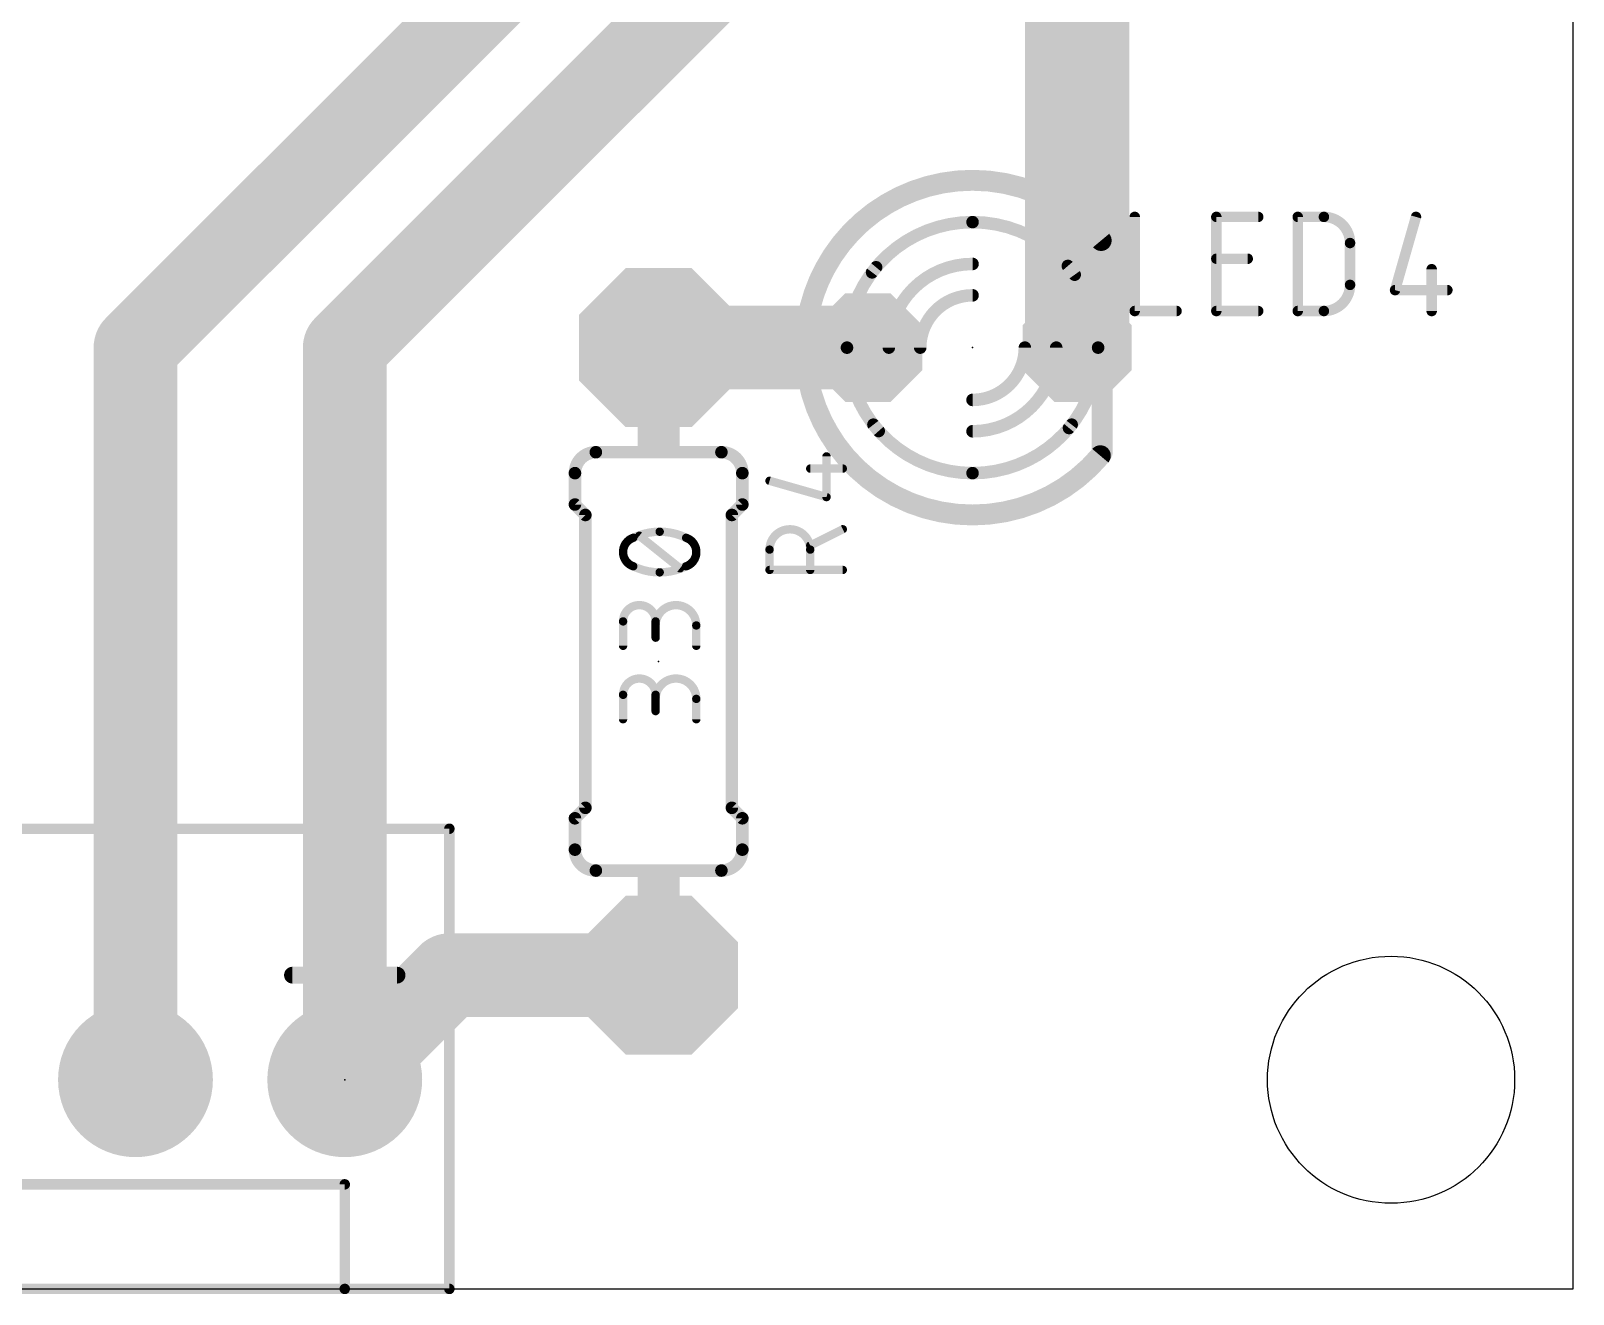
# Model space of a CAD drawing. Extents: x 36.8 to 81, y -0.1 to 39.4.
# Drawn here: x 62.23 to 80.95, y -0.06 to 15.28 of the extents above; entities that cross this region are included whole.
import ezdxf

# ---------------------------------------------------------------- set-up
doc = ezdxf.new("R2010")
doc.units = 0
for name, color, linetype in [('16', 175, 'CONTINUOUS'), ('17', 82, 'CONTINUOUS'), ('20', 30, 'CONTINUOUS'), ('21', 253, 'CONTINUOUS'), ('22', 253, 'CONTINUOUS'), ('23', 7, 'CONTINUOUS'), ('24', 7, 'CONTINUOUS'), ('25', 253, 'CONTINUOUS'), ('27', 253, 'CONTINUOUS'), ('51', 253, 'CONTINUOUS')]:
    doc.layers.add(name, color=color, linetype=linetype)

# ---------------------------------------------------------------- blocks, each defined once
blk = doc.blocks.new('ROUNDP')
at = {"const_width": 0.5}
blk.add_lwpolyline([(0, -0.25, 1), (0, 0.25, 1), (0, -0.25)], format="xyb", dxfattribs=at)
blk = doc.blocks.new('OCTAGONP')
at = {"const_width": 0.5}
blk.add_lwpolyline([(-0.25, -0.1036), (-0.25, 0.1036), (-0.1036, 0.25), (0.1036, 0.25), (0.25, 0.1036), (0.25, -0.1036), (0.1036, -0.25), (-0.1036, -0.25), (-0.25, -0.1036), (-0.25, 0.1036)], dxfattribs=at)
blk = doc.blocks.new('RECT')
blk.add_solid([(-0.5, -0.5), (0.5, -0.5), (-0.5, 0.5), (0.5, 0.5)])

msp = doc.modelspace()

# ---------------------------------------------------------------- linework, layer by layer
at = {"layer": '16'}
for points, const_width in [([(74.93, 20.32), (74.93, 11.43)], 1.27), ([(74.93, 11.43), (74.93, 19.05)], 1.016), ([(68.58, 16.51), (63.5, 11.43)], 1.016), ([(71.12, 16.51), (66.04, 11.43)], 1.016), ([(63.5, 11.43), (63.5, 2.54)], 1.016), ([(66.04, 11.43), (66.04, 2.54)], 1.016), ([(69.85, 11.43), (72.39, 11.43)], 1.016), ([(67.31, 3.81), (66.04, 2.54)], 1.016), ([(69.85, 3.81), (67.31, 3.81)], 1.016)]:
    msp.add_lwpolyline(points, dxfattribs=dict(at, const_width=const_width))
for points, const_width in [([(63.754, 11.43, 1), (63.246, 11.43)], 0.508), ([(63.3204, 11.6096, 1), (63.6796, 11.2504)], 0.508), ([(66.294, 11.43, 1), (65.786, 11.43)], 0.508), ([(65.8604, 11.6096, 1), (66.2196, 11.2504)], 0.508), ([(69.85, 11.684, 1), (69.85, 11.176)], 0.508), ([(72.39, 11.176, 1), (72.39, 11.684)], 0.508), ([(74.6125, 11.43, 1), (75.2475, 11.43)], 0.635), ([(74.676, 11.43, 1), (75.184, 11.43)], 0.508), ([(67.31, 4.064, 1), (67.31, 3.556)], 0.508), ([(67.4896, 3.6304, 1), (67.1304, 3.9896)], 0.508), ([(69.85, 3.556, 1), (69.85, 4.064)], 0.508), ([(65.8604, 2.7196, 1), (66.2196, 2.3604)], 0.508), ([(63.246, 2.54, 1), (63.754, 2.54)], 0.508), ([(65.786, 2.54, 1), (66.294, 2.54)], 0.508)]:
    msp.add_lwpolyline(points, format="xyb", dxfattribs=dict(at, const_width=const_width))
at = {"layer": '20'}
for p, q in [((80.95, 0), (80.95, 39.36)), ((36.83, 0), (80.95, 0))]:
    msp.add_line(p, q, dxfattribs=at)
msp.add_circle((78.74, 2.54), 1.5, dxfattribs=at)
at = {"layer": '21'}
for points, const_width in [([(73.66, 13.462, 0.277), (71.8671, 12.3862)], 0.254), ([(75.221, 12.7309, 0.2226), (73.66, 13.462)], 0.254), ([(73.66, 13.5255, 1), (73.66, 13.3985)], 0.127), ([(73.66, 13.3985, 1), (73.66, 13.5255)], 0.127), ([(73.66, 12.954, 0.2361), (72.4408, 12.3444)], 0.1524), ([(74.9001, 12.3158, 0.2422), (73.66, 12.954)], 0.1524), ([(73.66, 12.9921, 1), (73.66, 12.9159)], 0.0762), ([(73.66, 12.9159, 1), (73.66, 12.9921)], 0.0762), ([(75.1722, 12.6902, 1), (75.2698, 12.7716)], 0.127), ([(71.8111, 12.4161, 1), (71.9231, 12.3563)], 0.127), ([(72.4103, 12.3673, 1), (72.4713, 12.3215)], 0.0762), ([(74.8691, 12.2937, 1), (74.9311, 12.3379)], 0.0762), ([(71.8957, 10.4218, 0.2691), (73.66, 9.398)], 0.254), ([(71.9508, 10.4533, 1), (71.8406, 10.3903)], 0.127), ([(72.457, 10.4944, 0.2315), (73.66, 9.906)], 0.1524), ([(72.4871, 10.5178, 1), (72.4269, 10.471)], 0.0762), ([(73.66, 9.906, 0.2315), (74.863, 10.4944)], 0.1524), ([(74.8931, 10.471, 1), (74.8329, 10.5178)], 0.0762), ([(69.088, 10.16, 0.4142), (68.834, 9.906)], 0.1524), ([(69.088, 10.1981, 1), (69.088, 10.1219)], 0.0762), ([(69.088, 10.1219, 1), (69.088, 10.1981)], 0.0762), ([(70.866, 9.906, 0.4142), (70.612, 10.16)], 0.1524), ([(70.612, 10.1981, 1), (70.612, 10.1219)], 0.0762), ([(70.612, 10.1219, 1), (70.612, 10.1981)], 0.0762), ([(73.66, 9.398, 0.2206), (75.2112, 10.1174)], 0.254), ([(75.2597, 10.0764, 1), (75.1627, 10.1584)], 0.127), ([(68.8721, 9.906, 1), (68.7959, 9.906)], 0.0762), ([(68.7959, 9.906, 1), (68.8721, 9.906)], 0.0762), ([(70.9041, 9.906, 1), (70.8279, 9.906)], 0.0762), ([(70.8279, 9.906, 1), (70.9041, 9.906)], 0.0762), ([(73.66, 9.9441, 1), (73.66, 9.8679)], 0.0762), ([(73.66, 9.8679, 1), (73.66, 9.9441)], 0.0762), ([(68.7959, 9.525, 1), (68.8721, 9.525)], 0.0762), ([(68.8609, 9.5519, 1), (68.8071, 9.4981)], 0.0762), ([(70.8279, 9.525, 1), (70.9041, 9.525)], 0.0762), ([(70.8929, 9.4981, 1), (70.8391, 9.5519)], 0.0762), ([(68.9991, 9.398, 1), (68.9229, 9.398)], 0.0762), ([(68.9341, 9.3711, 1), (68.9879, 9.4249)], 0.0762), ([(70.7771, 9.398, 1), (70.7009, 9.398)], 0.0762), ([(70.7121, 9.4249, 1), (70.7659, 9.3711)], 0.0762), ([(73.66, 9.4615, 1), (73.66, 9.3345)], 0.127), ([(73.66, 9.3345, 1), (73.66, 9.4615)], 0.127), ([(68.9229, 5.842, 1), (68.9991, 5.842)], 0.0762), ([(68.9879, 5.8151, 1), (68.9341, 5.8689)], 0.0762), ([(70.7009, 5.842, 1), (70.7771, 5.842)], 0.0762), ([(70.7659, 5.8689, 1), (70.7121, 5.8151)], 0.0762), ([(68.8721, 5.715, 1), (68.7959, 5.715)], 0.0762), ([(68.8071, 5.7419, 1), (68.8609, 5.6881)], 0.0762), ([(70.9041, 5.715, 1), (70.8279, 5.715)], 0.0762), ([(70.8391, 5.6881, 1), (70.8929, 5.7419)], 0.0762), ([(68.834, 5.334, 0.4142), (69.088, 5.08)], 0.1524), ([(68.8721, 5.334, 1), (68.7959, 5.334)], 0.0762), ([(68.7959, 5.334, 1), (68.8721, 5.334)], 0.0762), ([(70.612, 5.08, 0.4142), (70.866, 5.334)], 0.1524), ([(70.9041, 5.334, 1), (70.8279, 5.334)], 0.0762), ([(70.8279, 5.334, 1), (70.9041, 5.334)], 0.0762), ([(69.088, 5.1181, 1), (69.088, 5.0419)], 0.0762), ([(69.088, 5.0419, 1), (69.088, 5.1181)], 0.0762), ([(70.612, 5.1181, 1), (70.612, 5.0419)], 0.0762), ([(70.612, 5.0419, 1), (70.612, 5.1181)], 0.0762), ([(65.405, 3.8608, 1), (65.405, 3.7592)], 0.1016), ([(66.675, 3.7592, 1), (66.675, 3.8608)], 0.1016)]:
    msp.add_lwpolyline(points, format="xyb", dxfattribs=dict(at, const_width=const_width))
for points, const_width in [([(69.088, 10.16), (70.612, 10.16)], 0.1524), ([(68.834, 9.906), (68.834, 9.525)], 0.1524), ([(70.866, 9.906), (70.866, 9.525)], 0.1524), ([(68.961, 9.398), (68.834, 9.525)], 0.1524), ([(70.739, 9.398), (70.866, 9.525)], 0.1524), ([(68.961, 5.842), (68.961, 9.398)], 0.1524), ([(70.739, 5.842), (70.739, 9.398)], 0.1524), ([(68.961, 5.842), (68.834, 5.715)], 0.1524), ([(70.739, 5.842), (70.866, 5.715)], 0.1524), ([(68.834, 5.334), (68.834, 5.715)], 0.1524), ([(70.866, 5.334), (70.866, 5.715)], 0.1524), ([(69.088, 5.08), (70.612, 5.08)], 0.1524), ([(65.405, 3.81), (66.675, 3.81)], 0.2032)]:
    msp.add_lwpolyline(points, dxfattribs=dict(at, const_width=const_width))
at = {"layer": '22'}
for points, const_width in [([(52.07, 5.588), (67.31, 5.588)], 0.127), ([(67.31, 5.588), (67.31, 0)], 0.127), ([(66.675, 3.81), (65.405, 3.81)], 0.2032), ([(66.04, 1.27), (53.34, 1.27)], 0.127), ([(66.04, 0), (66.04, 1.27)], 0.127), ([(53.34, 0), (66.04, 0)], 0.127), ([(66.04, 0), (67.31, 0)], 0.127)]:
    msp.add_lwpolyline(points, dxfattribs=dict(at, const_width=const_width))
for points, const_width in [([(67.3418, 5.588, 1), (67.2782, 5.588)], 0.0635), ([(67.31, 5.5563, 1), (67.31, 5.6197)], 0.0635), ([(65.405, 3.8608, 1), (65.405, 3.7592)], 0.1016), ([(66.675, 3.7592, 1), (66.675, 3.8608)], 0.1016), ([(66.0718, 1.27, 1), (66.0083, 1.27)], 0.0635), ([(66.04, 1.2383, 1), (66.04, 1.3017)], 0.0635), ([(66.04, 0.0318, 1), (66.04, -0.0318)], 0.0635), ([(66.0083, 0, 1), (66.0718, 0)], 0.0635), ([(66.04, -0.0318, 1), (66.04, 0.0318)], 0.0635), ([(67.2782, 0, 1), (67.3418, 0)], 0.0635), ([(67.31, -0.0318, 1), (67.31, 0.0318)], 0.0635)]:
    msp.add_lwpolyline(points, format="xyb", dxfattribs=dict(at, const_width=const_width))
at = {"layer": '23'}
for p in [(73.66, 11.43), (69.85, 7.62)]:
    msp.add_point(p, dxfattribs=at)
at = {"layer": '24'}
msp.add_point((66.04, 2.54), dxfattribs=at)
at = {"layer": '25'}
for points, const_width in [([(75.6285, 13.0175), (75.6285, 11.8745)], 0.127), ([(76.6191, 11.8745), (76.6191, 13.0175)], 0.127), ([(76.6191, 13.0175), (77.1271, 13.0175)], 0.127), ([(77.6072, 11.8745), (77.6072, 13.0175)], 0.127), ([(77.6072, 13.0175), (77.9247, 13.0175)], 0.127), ([(79.0423, 13.0175), (78.7883, 12.1285)], 0.127), ([(78.2422, 12.7), (78.2422, 12.192)], 0.127), ([(76.6191, 12.5095), (77.0001, 12.5095)], 0.127), ([(79.2328, 12.3825), (79.2328, 11.8745)], 0.127), ([(78.7883, 12.1285), (79.4233, 12.1285)], 0.127), ([(75.6285, 11.8745), (76.1365, 11.8745)], 0.127), ([(77.1271, 11.8745), (76.6191, 11.8745)], 0.127), ([(77.9247, 11.8745), (77.6072, 11.8745)], 0.127), ([(71.8876, 9.6153), (71.8876, 10.1092)], 0.1016), ([(71.6901, 9.961), (72.0852, 9.961)], 0.1016), ([(71.1962, 9.8129), (71.8876, 9.6153)], 0.1016), ([(72.0852, 9.2242), (71.6901, 9.0267)], 0.1016), ([(71.1962, 8.7303), (71.1962, 8.9773)], 0.1016), ([(71.6901, 8.9773), (71.6901, 8.7303)], 0.1016), ([(72.0852, 8.7303), (71.1962, 8.7303)], 0.1016)]:
    msp.add_lwpolyline(points, dxfattribs=dict(at, const_width=const_width))
for points, const_width in [([(75.6603, 13.0175, 1), (75.5968, 13.0175)], 0.0635), ([(76.6191, 13.0493, 1), (76.6191, 12.9857)], 0.0635), ([(76.6508, 13.0175, 1), (76.5873, 13.0175)], 0.0635), ([(77.1271, 12.9857, 1), (77.1271, 13.0493)], 0.0635), ([(77.6072, 13.0493, 1), (77.6072, 12.9857)], 0.0635), ([(77.6389, 13.0175, 1), (77.5754, 13.0175)], 0.0635), ([(77.9247, 13.0493, 1), (77.9247, 12.9857)], 0.0635), ([(78.2422, 12.7, 0.4142), (77.9247, 13.0175)], 0.127), ([(77.9247, 12.9857, 1), (77.9247, 13.0493)], 0.0635), ([(79.0728, 13.0088, 1), (79.0117, 13.0262)], 0.0635), ([(78.2739, 12.7, 1), (78.2104, 12.7)], 0.0635), ([(78.2104, 12.7, 1), (78.2739, 12.7)], 0.0635), ([(76.6191, 12.5413, 1), (76.6191, 12.4778)], 0.0635), ([(77.0001, 12.4778, 1), (77.0001, 12.5413)], 0.0635), ([(79.2645, 12.3825, 1), (79.201, 12.3825)], 0.0635), ([(77.9247, 11.8745, 0.4142), (78.2422, 12.192)], 0.127), ([(78.2739, 12.192, 1), (78.2104, 12.192)], 0.0635), ([(78.2104, 12.192, 1), (78.2739, 12.192)], 0.0635), ([(78.7577, 12.1372, 1), (78.8188, 12.1198)], 0.0635), ([(78.7883, 12.1603, 1), (78.7883, 12.0968)], 0.0635), ([(79.4233, 12.0968, 1), (79.4233, 12.1603)], 0.0635), ([(75.6285, 11.9063, 1), (75.6285, 11.8428)], 0.0635), ([(75.5968, 11.8745, 1), (75.6603, 11.8745)], 0.0635), ([(76.1365, 11.8428, 1), (76.1365, 11.9063)], 0.0635), ([(76.5873, 11.8745, 1), (76.6508, 11.8745)], 0.0635), ([(76.6191, 11.9063, 1), (76.6191, 11.8428)], 0.0635), ([(77.1271, 11.8428, 1), (77.1271, 11.9063)], 0.0635), ([(77.5754, 11.8745, 1), (77.6389, 11.8745)], 0.0635), ([(77.6072, 11.9063, 1), (77.6072, 11.8428)], 0.0635), ([(77.9247, 11.9063, 1), (77.9247, 11.8428)], 0.0635), ([(77.9247, 11.8428, 1), (77.9247, 11.9063)], 0.0635), ([(79.201, 11.8745, 1), (79.2645, 11.8745)], 0.0635), ([(71.913, 10.1092, 1), (71.8622, 10.1092)], 0.0508), ([(71.6901, 9.9864, 1), (71.6901, 9.9356)], 0.0508), ([(72.0852, 9.9356, 1), (72.0852, 9.9864)], 0.0508), ([(71.2032, 9.8373, 1), (71.1892, 9.7884)], 0.0508), ([(71.8622, 9.6153, 1), (71.913, 9.6153)], 0.0508), ([(71.8807, 9.5909, 1), (71.8946, 9.6397)], 0.0508), ([(71.6901, 8.9773, 1), (71.1962, 8.9773)], 0.1016), ([(72.0966, 9.2015, 1), (72.0738, 9.2469)], 0.0508), ([(71.2216, 8.9773, 1), (71.1708, 8.9773)], 0.0508), ([(71.1708, 8.9773, 1), (71.2216, 8.9773)], 0.0508), ([(71.6787, 9.0494, 1), (71.7014, 9.0039)], 0.0508), ([(71.7155, 8.9773, 1), (71.6647, 8.9773)], 0.0508), ([(71.6647, 8.9773, 1), (71.7155, 8.9773)], 0.0508), ([(71.1962, 8.7557, 1), (71.1962, 8.7049)], 0.0508), ([(71.1708, 8.7303, 1), (71.2216, 8.7303)], 0.0508), ([(71.6647, 8.7303, 1), (71.7155, 8.7303)], 0.0508), ([(72.0852, 8.7049, 1), (72.0852, 8.7557)], 0.0508)]:
    msp.add_lwpolyline(points, format="xyb", dxfattribs=dict(at, const_width=const_width))
at = {"layer": '27'}
for points, const_width in [([(69.8627, 9.1948, 0.1139), (69.5417, 9.1207)], 0.1016), ([(69.6316, 9.1652, 1), (69.5999, 9.1256)], 0.0508), ([(70.1837, 9.1207, 0.1139), (69.8627, 9.1948)], 0.1016), ([(69.8627, 9.2202, 1), (69.8627, 9.1694)], 0.0508), ([(69.8627, 9.1694, 1), (69.8627, 9.2202)], 0.0508), ([(69.5417, 9.1207, 0.3205), (69.4182, 8.9479)], 0.1016), ([(69.4182, 8.9479, 0.3205), (69.5417, 8.775)], 0.1016), ([(69.4436, 8.9479, 1), (69.3928, 8.9479)], 0.0508), ([(69.5305, 9.1435, 1), (69.5528, 9.0979)], 0.0508), ([(69.5499, 9.0967, 1), (69.5334, 9.1447)], 0.0508), ([(70.3072, 8.9479, 0.3205), (70.1837, 9.1207)], 0.1016), ([(70.1837, 8.775, 0.3205), (70.3072, 8.9479)], 0.1016), ([(70.192, 9.1447, 1), (70.1755, 9.0967)], 0.0508), ([(70.1726, 9.0979, 1), (70.1949, 9.1435)], 0.0508), ([(70.3326, 8.9479, 1), (70.2818, 8.9479)], 0.0508), ([(69.3928, 8.9479, 1), (69.4436, 8.9479)], 0.0508), ([(69.5417, 8.775, 0.1139), (69.8627, 8.7009)], 0.1016), ([(69.5528, 8.7978, 1), (69.5305, 8.7522)], 0.0508), ([(69.5334, 8.751, 1), (69.5499, 8.799)], 0.0508), ([(69.8627, 8.7009, 0.1139), (70.1837, 8.775)], 0.1016), ([(70.1755, 8.799, 1), (70.192, 8.751)], 0.0508), ([(70.1949, 8.7522, 1), (70.1726, 8.7978)], 0.0508), ([(70.2818, 8.9479, 1), (70.3326, 8.9479)], 0.0508), ([(69.8627, 8.7263, 1), (69.8627, 8.6755)], 0.0508), ([(69.8627, 8.6755, 1), (69.8627, 8.7263)], 0.0508), ([(70.0938, 8.7305, 1), (70.1255, 8.7701)], 0.0508), ([(69.8133, 8.1057, 1), (69.4182, 8.1057)], 0.1016), ([(70.3072, 8.0563, 1), (69.8133, 8.0563)], 0.1016), ([(69.4436, 8.1057, 1), (69.3928, 8.1057)], 0.0508), ([(69.3928, 8.1057, 1), (69.4436, 8.1057)], 0.0508), ([(69.8387, 8.1057, 1), (69.7879, 8.1057)], 0.0508), ([(69.7879, 8.1057, 1), (69.8387, 8.1057)], 0.0508), ([(69.7879, 8.0563, 1), (69.8387, 8.0563)], 0.0508), ([(70.3326, 8.0563, 1), (70.2818, 8.0563)], 0.0508), ([(70.2818, 8.0563, 1), (70.3326, 8.0563)], 0.0508), ([(69.7879, 7.9082, 1), (69.8387, 7.9082)], 0.0508), ([(69.3928, 7.8094, 1), (69.4436, 7.8094)], 0.0508), ([(70.2818, 7.8094, 1), (70.3326, 7.8094)], 0.0508), ([(69.8133, 7.2142, 1), (69.4182, 7.2142)], 0.1016), ([(70.3072, 7.1648, 1), (69.8133, 7.1648)], 0.1016), ([(69.4436, 7.2142, 1), (69.3928, 7.2142)], 0.0508), ([(69.3928, 7.2142, 1), (69.4436, 7.2142)], 0.0508), ([(69.8387, 7.2142, 1), (69.7879, 7.2142)], 0.0508), ([(69.7879, 7.2142, 1), (69.8387, 7.2142)], 0.0508), ([(69.7879, 7.1648, 1), (69.8387, 7.1648)], 0.0508), ([(70.3326, 7.1648, 1), (70.2818, 7.1648)], 0.0508), ([(70.2818, 7.1648, 1), (70.3326, 7.1648)], 0.0508), ([(69.3928, 6.9178, 1), (69.4436, 6.9178)], 0.0508), ([(69.7879, 7.0166, 1), (69.8387, 7.0166)], 0.0508), ([(70.2818, 6.9178, 1), (70.3326, 6.9178)], 0.0508)]:
    msp.add_lwpolyline(points, format="xyb", dxfattribs=dict(at, const_width=const_width))
at = {"layer": '27', "const_width": 0.1016}
for points in [[(70.1096, 8.7503), (69.6158, 9.1454)], [(69.4182, 7.8094), (69.4182, 8.1057)], [(69.8133, 8.1057), (69.8133, 7.9082)], [(70.3072, 7.8094), (70.3072, 8.0563)], [(69.4182, 6.9178), (69.4182, 7.2142)], [(69.8133, 7.2142), (69.8133, 7.0166)], [(70.3072, 6.9178), (70.3072, 7.1648)]]:
    msp.add_lwpolyline(points, dxfattribs=at)
at = {"layer": '51'}
for points, const_width in [([(75.2348, 10.16), (75.2348, 12.7)], 0.254), ([(69.85, 11.43), (69.85, 10.541)], 0.508), ([(69.85, 3.81), (69.85, 4.699)], 0.508)]:
    msp.add_lwpolyline(points, dxfattribs=dict(at, const_width=const_width))
for points, const_width in [([(75.2983, 12.7, 1), (75.1713, 12.7)], 0.127), ([(71.8709, 12.3934, 0.1241), (71.628, 11.43)], 0.254), ([(71.9268, 12.3633, 1), (71.815, 12.4235)], 0.127), ([(72.4892, 12.4056, 0.1754), (72.136, 11.43)], 0.1524), ([(72.5185, 12.3812, 1), (72.4599, 12.43)], 0.0762), ([(73.66, 12.446, 0.4142), (72.644, 11.43)], 0.1524), ([(73.66, 12.4079, 1), (73.66, 12.4841)], 0.0762), ([(75.184, 11.43, 0.179), (74.8171, 12.4218)], 0.1524), ([(74.846, 12.4466, 1), (74.7882, 12.397)], 0.0762), ([(73.66, 12.065, 0.4142), (73.025, 11.43)], 0.1524), ([(73.66, 12.0269, 1), (73.66, 12.1031)], 0.0762), ([(69.977, 11.43, 1), (69.723, 11.43)], 0.254), ([(71.628, 11.43, 0.1388), (71.9294, 10.365)], 0.254), ([(71.6915, 11.43, 1), (71.5645, 11.43)], 0.127), ([(71.5645, 11.43, 1), (71.6915, 11.43)], 0.127), ([(72.136, 11.43, 0.1837), (72.5209, 10.4175)], 0.1524), ([(72.1741, 11.43, 1), (72.0979, 11.43)], 0.0762), ([(72.0979, 11.43, 1), (72.1741, 11.43)], 0.0762), ([(72.6059, 11.43, 1), (72.6821, 11.43)], 0.0762), ([(72.9869, 11.43, 1), (73.0631, 11.43)], 0.0762), ([(73.66, 10.795, 0.4142), (74.295, 11.43)], 0.1524), ([(73.66, 10.414, 0.4142), (74.676, 11.43)], 0.1524), ([(74.3331, 11.43, 1), (74.2569, 11.43)], 0.0762), ([(74.7141, 11.43, 1), (74.6379, 11.43)], 0.0762), ([(74.8308, 10.4544, 0.1754), (75.184, 11.43)], 0.1524), ([(75.2221, 11.43, 1), (75.1459, 11.43)], 0.0762), ([(75.1459, 11.43, 1), (75.2221, 11.43)], 0.0762), ([(73.66, 10.8331, 1), (73.66, 10.7569)], 0.0762), ([(69.723, 10.541, 1), (69.977, 10.541)], 0.254), ([(73.66, 10.4521, 1), (73.66, 10.3759)], 0.0762), ([(74.8015, 10.4788, 1), (74.8601, 10.43)], 0.0762), ([(71.8753, 10.3317, 1), (71.9835, 10.3983)], 0.127), ([(72.4924, 10.3922, 1), (72.5494, 10.4428)], 0.0762), ([(75.1713, 10.16, 1), (75.2983, 10.16)], 0.127), ([(69.977, 4.699, 1), (69.723, 4.699)], 0.254), ([(69.723, 3.81, 1), (69.977, 3.81)], 0.254)]:
    msp.add_lwpolyline(points, format="xyb", dxfattribs=dict(at, const_width=const_width))

# ---------------------------------------------------------------- block references
at = {"layer": '17'}
for name, p, xscale, yscale, rotation in [('OCTAGONP', (69.85, 11.43), 1.9304, 1.9304, 270), ('OCTAGONP', (69.85, 11.43), 1.9304, 1.9304, 270), ('OCTAGONP', (69.85, 3.81), 1.9304, 1.9304, 270), ('OCTAGONP', (69.85, 3.81), 1.9304, 1.9304, 270), ('ROUNDP', (63.5, 2.54), 1.8796, 1.8796, 180), ('ROUNDP', (63.5, 2.54), 1.8796, 1.8796, 180), ('ROUNDP', (66.04, 2.54), 1.8796, 1.8796, 180), ('ROUNDP', (66.04, 2.54), 1.8796, 1.8796, 180)]:
    msp.add_blockref(name, p, dxfattribs=dict(at, xscale=xscale, yscale=yscale, rotation=rotation))
at = {"layer": '17', "xscale": 1.3208, "yscale": 1.3208}
for p in [(72.39, 11.43), (72.39, 11.43), (74.93, 11.43), (74.93, 11.43)]:
    msp.add_blockref('OCTAGONP', p, dxfattribs=at)
at = {"layer": '21', "xscale": 0.381, "yscale": 0.508, "rotation": 270}
for p in [(69.85, 10.3505), (69.85, 4.8895)]:
    msp.add_blockref('RECT', p, dxfattribs=at)

doc.saveas('drawing.dxf')
